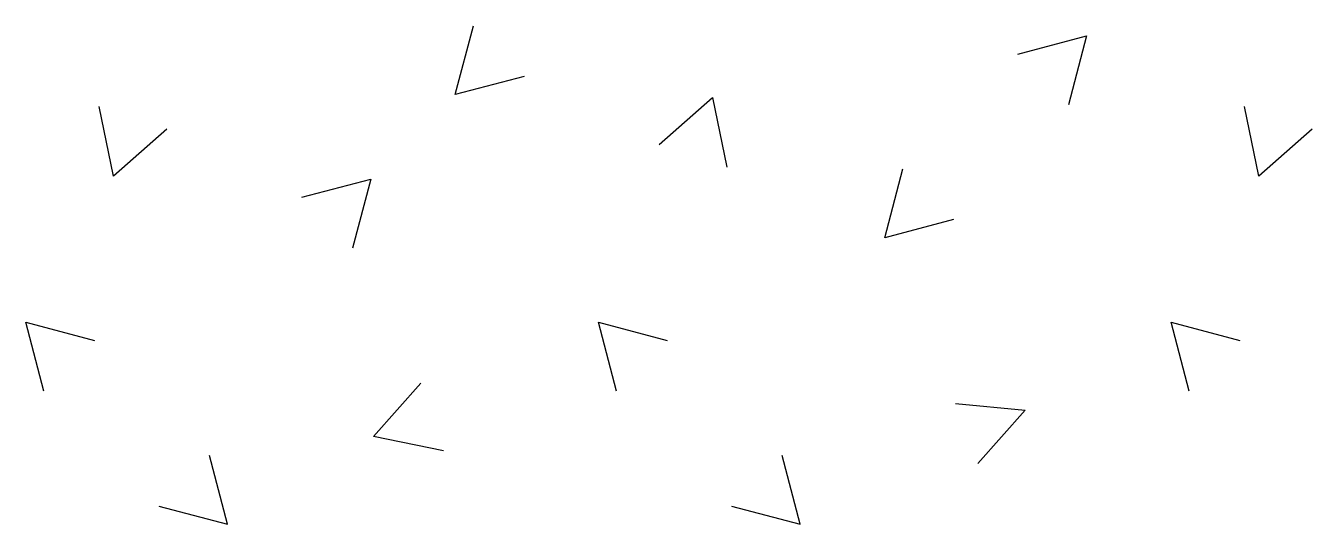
# Model space of a CAD drawing. Extents: x -4.46 to 4.53, y -1.71 to 1.78.
import ezdxf

# ---------------------------------------------------------------- set-up
doc = ezdxf.new("R2010")
doc.units = 0
doc.header["$MEASUREMENT"] = 0
doc.layers.get('0').update_dxf_attribs({"linetype": 'CONTINUOUS'})

msp = doc.modelspace()

# ---------------------------------------------------------------- linework, layer by layer
at = {"color": 0}
for p, q in [((-1.455, 1.295, 0.1), (-1.328, 1.776, 0.1)), ((2.474, 1.578, 0.1), (2.955, 1.705, 0.1)), ((2.955, 1.705, 0.1), (2.828, 1.224, 0.1)), ((-0.974, 1.422, 0.1), (-1.455, 1.295, 0.1)), ((-0.031, 0.946, 0.1), (0.342, 1.276, 0.1)), ((0.342, 1.276, 0.1), (0.443, 0.788, 0.1)), ((-3.842, 0.725, 0.1), (-3.943, 1.212, 0.1)), ((4.158, 0.725, 0.1), (4.057, 1.212, 0.1)), ((-3.469, 1.054, 0.1), (-3.842, 0.725, 0.1)), ((4.531, 1.054, 0.1), (4.158, 0.725, 0.1)), ((1.545, 0.295, 0.1), (1.672, 0.776, 0.1)), ((-2.526, 0.578, 0.1), (-2.045, 0.705, 0.1)), ((-2.045, 0.705, 0.1), (-2.172, 0.224, 0.1)), ((2.026, 0.422, 0.1), (1.545, 0.295, 0.1)), ((-4.455, -0.295, 0.1), (-3.974, -0.422, 0.1)), ((-4.328, -0.776, 0.1), (-4.455, -0.295, 0.1)), ((-0.455, -0.295, 0.1), (0.026, -0.422, 0.1)), ((-0.328, -0.776, 0.1), (-0.455, -0.295, 0.1)), ((3.545, -0.295, 0.1), (4.026, -0.422, 0.1)), ((3.672, -0.776, 0.1), (3.545, -0.295, 0.1)), ((-2.025, -1.092, 0.1), (-1.696, -0.719, 0.1)), ((2.038, -0.861, 0.1), (2.525, -0.908, 0.1)), ((2.525, -0.908, 0.1), (2.196, -1.281, 0.1)), ((-1.538, -1.193, 0.1), (-2.025, -1.092, 0.1)), ((-3.045, -1.705, 0.1), (-3.172, -1.224, 0.1)), ((0.955, -1.705, 0.1), (0.828, -1.224, 0.1)), ((-3.526, -1.578, 0.1), (-3.045, -1.705, 0.1)), ((0.474, -1.578, 0.1), (0.955, -1.705, 0.1))]:
    msp.add_line(p, q, dxfattribs=at)

doc.saveas('drawing.dxf')
